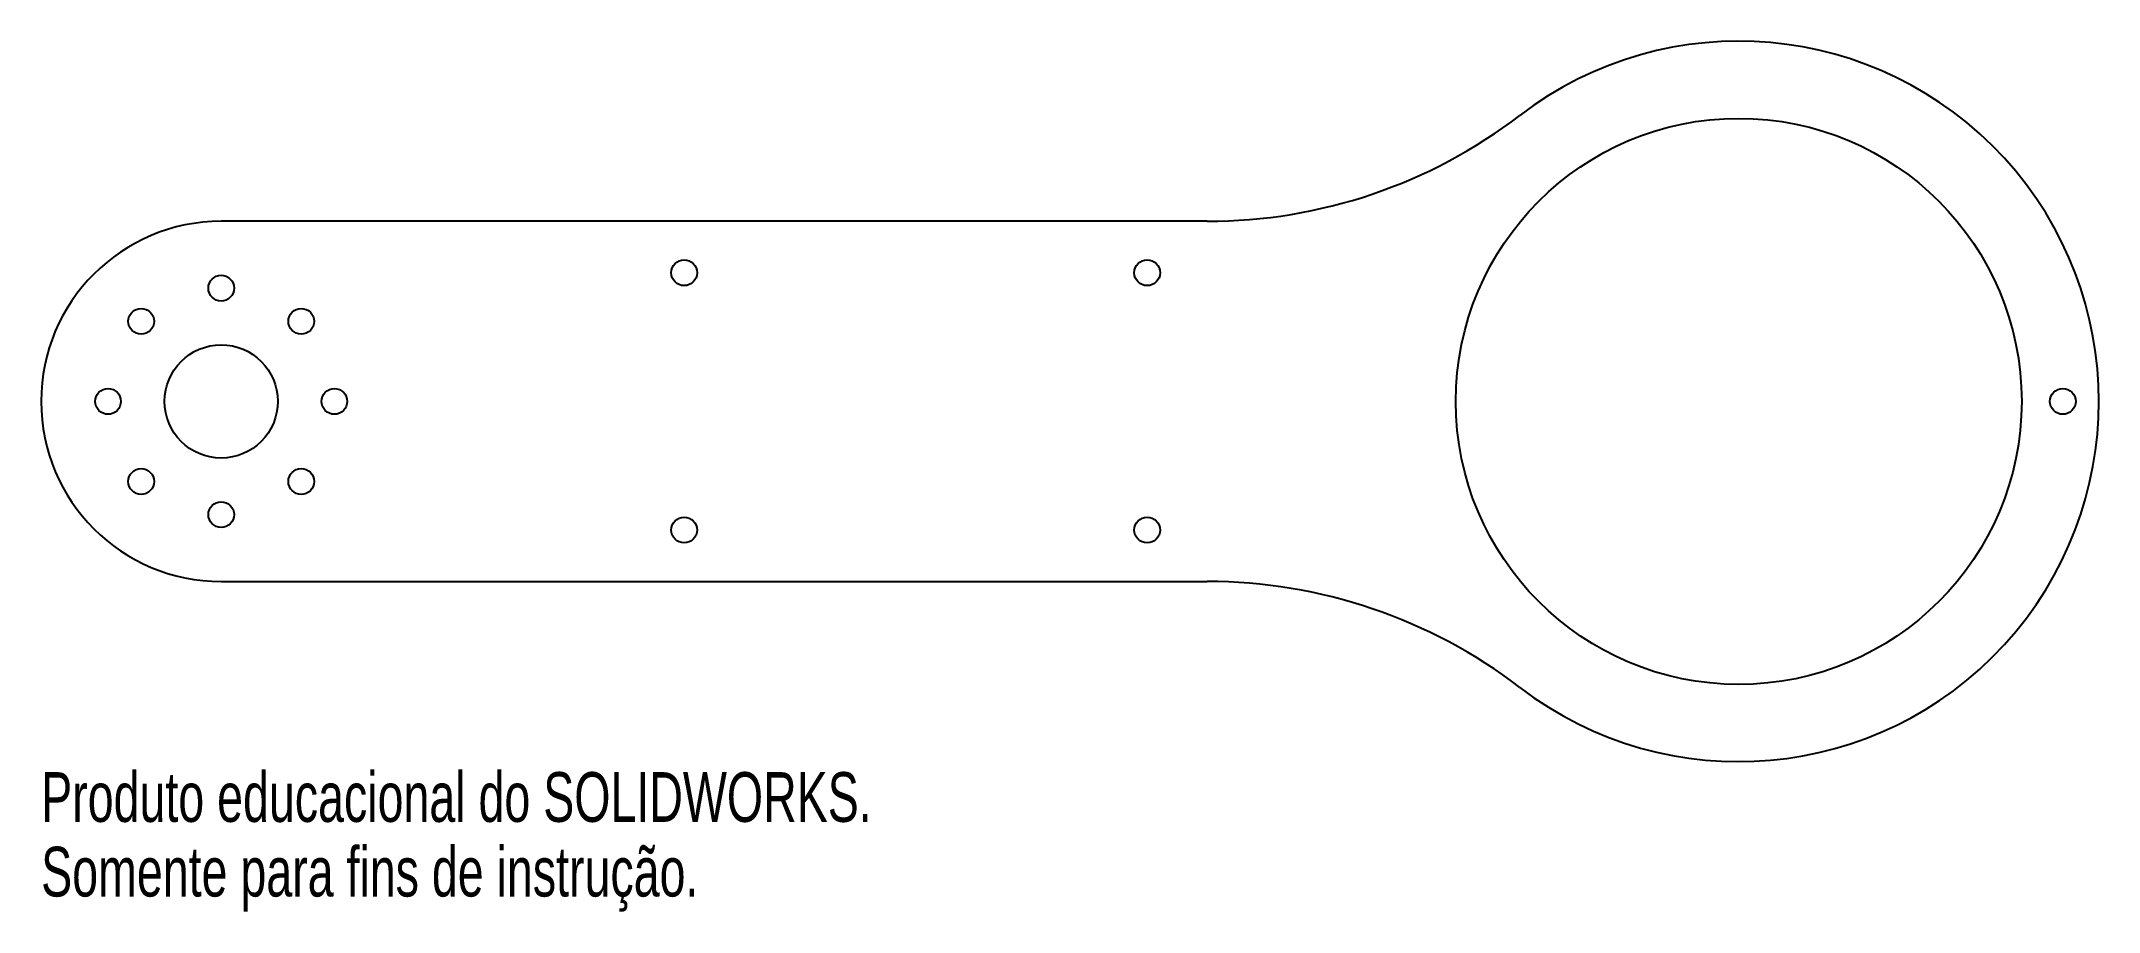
# Model space of a CAD drawing. Header units: millimetres. Extents: x -165 to 35, y -50 to 35.
import ezdxf

# ---------------------------------------------------------------- set-up
doc = ezdxf.new("R2010")
doc.units = ezdxf.units.MM
doc.styles.add('SLDTEXTSTYLE0', font='TXT', dxfattribs={"width": 0.7})

msp = doc.modelspace()

# ---------------------------------------------------------------- linework, layer by layer
at = {"color": 7, "linetype": 'Continuous', "lineweight": 25}
for p, q in [((-51.66, 17.5), (-147.5, 17.5)), ((-147.5, -17.5), (-51.66, -17.5))]:
    msp.add_line(p, q, dxfattribs=at)
for centre, radius in [((0, 0), 27.5), ((-147.5, 11), 1.25), ((-102.5, 12.5), 1.25), ((-57.5, 12.5), 1.25), ((-155.28, 7.78), 1.25), ((-139.72, 7.78), 1.25), ((-147.5, 0), 5.5), ((-158.5, 0), 1.25), ((-136.5, 0), 1.25), ((31.5, 0), 1.25), ((-155.28, -7.78), 1.25), ((-139.72, -7.78), 1.25), ((-147.5, -11), 1.25), ((-102.5, -12.5), 1.25), ((-57.5, -12.5), 1.25)]:
    msp.add_circle(centre, radius, dxfattribs=at)
for centre, radius, start, end in [((0, 0), 35, 232.572, 127.428), ((-51.66, 67.5), 50, 270, 307.428), ((-147.5, 0), 17.5, 90, 270), ((-51.66, -67.5), 50, 52.572, 90)]:
    msp.add_arc(centre, radius, start, end, dxfattribs=at)

# ---------------------------------------------------------------- texts
at = {"color": 7, "linetype": 'Continuous', "char_height": 4.8336, "attachment_point": 1, "style": 'SLDTEXTSTYLE0'}
for s, insert in [('Produto educacional do SOLIDWORKS.', (-165, -36.02)), ('Somente para fins de instrução.', (-165, -43.27))]:
    msp.add_mtext(s, dxfattribs=dict(at, insert=insert))

doc.saveas('drawing.dxf')
